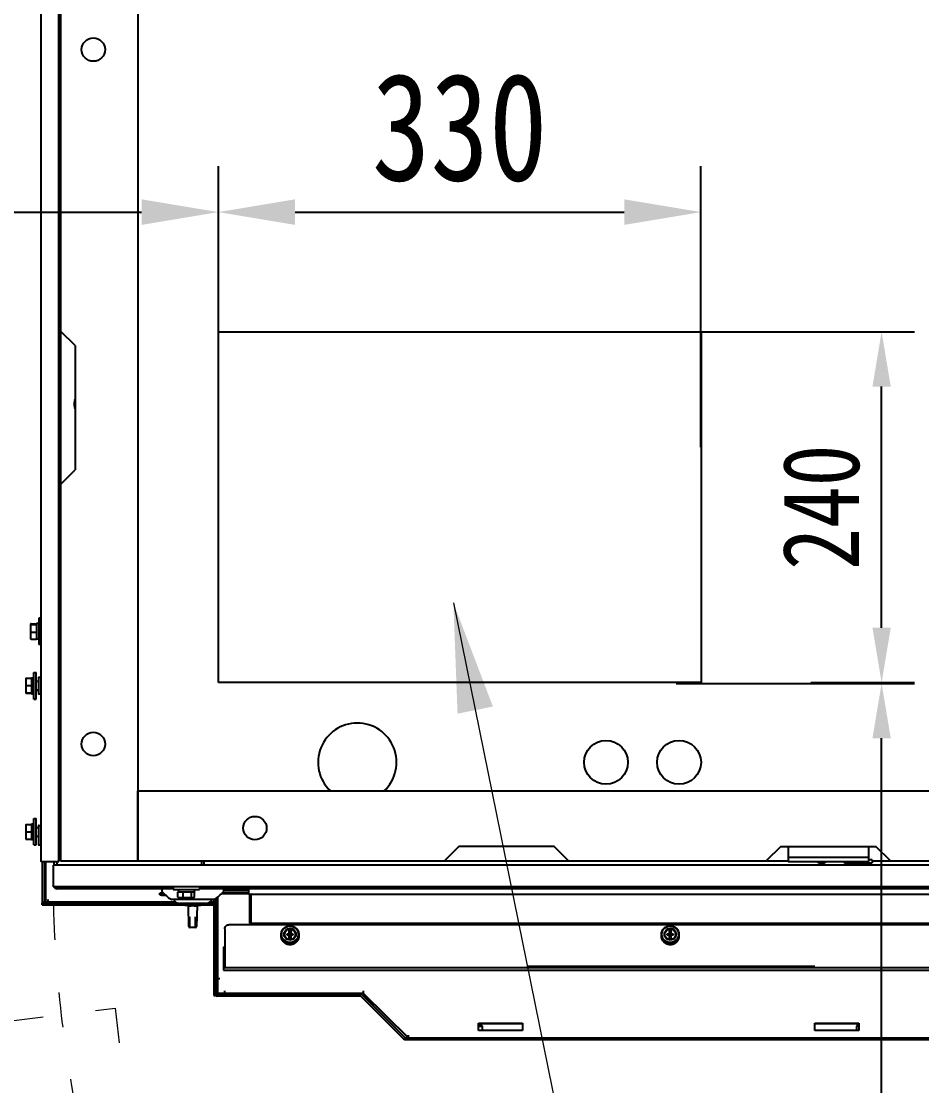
# Model space of a CAD drawing. Extents: x 61367 to 140945, y -1257 to 25588.
# Drawn here: x 73192 to 73808, y 8924 to 9652 of the extents above; entities that cross this region are included whole.
import ezdxf

# ---------------------------------------------------------------- set-up
doc = ezdxf.new("R2010")
doc.units = 0
doc.header["$MEASUREMENT"] = 0
doc.header["$PDMODE"] = 2
doc.header["$PDSIZE"] = 0.2
doc.linetypes.add('ACAD_ISO03W100', pattern=[30, 12, -18])
doc.layers.get('0').update_dxf_attribs({"linetype": 'CONTINUOUS'})
doc.layers.get('DEFPOINTS').update_dxf_attribs({"linetype": 'CONTINUOUS'})
for name, color, linetype in [('2401-00257-S-M8-20HWM_0', 7, 'CONTINUOUS'), ('2401-00307_MDC-M4_0', 7, 'CONTINUOUS'), ('2401-00454_0', 7, 'CONTINUOUS'), ('2401-01072-M5-12_0', 7, 'CONTINUOUS'), ('2401-01144-S-M6-16HWM_0', 7, 'CONTINUOUS'), ('4209-00197-50_0', 7, 'CONTINUOUS'), ('4212-61099_0', 7, 'CONTINUOUS'), ('4212-61102_0', 7, 'CONTINUOUS'), ('4212-61103_0', 7, 'CONTINUOUS'), ('4212-61105_0', 7, 'CONTINUOUS'), ('4212-73674_0', 7, 'CONTINUOUS'), ('4212-73803_1_1_0', 7, 'CONTINUOUS'), ('4212-73803_1_2_0', 7, 'CONTINUOUS'), ('4212-73803_2_1_0', 7, 'CONTINUOUS'), ('4212-88600-6_0', 7, 'CONTINUOUS'), ('4212-88600_1_0', 7, 'CONTINUOUS'), ('4212-88600_2_1_0', 7, 'CONTINUOUS'), ('4212-93991_0', 7, 'CONTINUOUS'), ('4212-KH011_041_0', 7, 'CONTINUOUS'), ('4212-L0877_1_0', 7, 'CONTINUOUS'), ('4215-12443_1_0', 7, 'CONTINUOUS'), ('4215-12443_2_0', 7, 'CONTINUOUS'), ('4215-12443_5_0', 7, 'CONTINUOUS'), ('4215-12443_6_0', 7, 'CONTINUOUS'), ('4215-12446_1_0', 7, 'CONTINUOUS'), ('4215-12469_3_0', 7, 'CONTINUOUS'), ('4215-18195_1_0', 7, 'CONTINUOUS'), ('4215-18287_1_0', 7, 'CONTINUOUS'), ('4215-18327_0', 7, 'CONTINUOUS'), ('4215-18347_1_0', 7, 'CONTINUOUS'), ('4215-JD01_0', 7, 'CONTINUOUS'), ('WATER-PROOF-OUTER-DOWN_0', 7, 'CONTINUOUS'), ('WATER-PROOF-OUTER-SIDE_0', 7, 'CONTINUOUS'), ('WSP-0814_1_0', 7, 'CONTINUOUS'), ('YT-50-01_AF0_3_0', 7, 'CONTINUOUS')]:
    doc.layers.add(name, color=color, linetype=linetype)
doc.layers.add('THICK', color=7, linetype='CONTINUOUS', lineweight=0)
doc.styles.get("Standard").update_dxf_attribs({"font": 'SimSun.ttf', "height": 60})
doc.styles.add('仿宋', font='SimSun.ttf', dxfattribs={"width": 0.8})
doc.styles.add('仿宋体', font='仿宋_GB2312.ttf', dxfattribs={"width": 0.8})
doc.dimstyles.new('12倍', dxfattribs={"dimscale": 21, "dimtxt": 3.5, "dimasz": 2.5, "dimexe": 1.5, "dimexo": 0, "dimgap": 1, "dimtad": 1, "dimtoh": 1, "dimdsep": 46, "dimtxsty": '仿宋', "dimcen": 2.5, "dimdle": 5, "dimclrd": 4, "dimclre": 4, "dimclrt": 3, "dimadec": 0, "dimazin": 0, "dimtfac": 1, "dimtmove": 0, "dimatfit": 3, "dimfxl": 1, "dimtolj": 1, "dimarcsym": 0})
doc.dimstyles.new('DJ', dxfattribs={"dimtxt": 75, "dimasz": 75, "dimexe": 20, "dimexo": 0, "dimgap": 20, "dimtad": 1, "dimdec": 1, "dimtxsty": 'Standard', "dimcen": 10, "dimclrd": 95, "dimclre": 95, "dimclrt": 95, "dimadec": 0, "dimazin": 0, "dimtfac": 1, "dimtdec": 1, "dimtmove": 1, "dimatfit": 3, "dimfxl": 1, "dimlwd": 13, "dimlwe": 15, "dimarcsym": 0})
doc.dimstyles.new('STANDARD$0', dxfattribs={"dimtxt": 50, "dimasz": 50, "dimexe": 30, "dimexo": 0, "dimgap": 16, "dimtad": 1, "dimdec": 3, "dimdsep": 46, "dimtxsty": '仿宋体', "dimcen": 0, "dimclrd": 6, "dimclre": 6, "dimclrt": 3, "dimazin": 2, "dimtfac": 0.428571, "dimtdec": 3, "dimtmove": 0, "dimatfit": 3, "dimldrblk": 'NONE', "dimfxl": 1, "dimtolj": 1, "dimlwd": 25, "dimlwe": 25, "dimarcsym": 0})

# ---------------------------------------------------------------- blocks, each defined once
blk = doc.blocks.new('*D688')
at = {"color": 4, "linetype": 'Continuous', "lineweight": -2, "transparency": 16777216}
for p, q in [((73628.07, 9439.58), (73803.16, 9439.58)), ((73780.66, 9237.08), (73780.66, 9402.08)), ((73732.26, 9199.58), (73803.16, 9199.58))]:
    blk.add_line(p, q, dxfattribs=at)
at = {"color": 4, "transparency": 16777216}
for points in [[(73774.41, 9402.08), (73786.91, 9402.08), (73780.66, 9439.58)], [(73774.41, 9237.08), (73786.91, 9237.08), (73780.66, 9199.58)]]:
    blk.add_solid(points, dxfattribs=at)
at = {"layer": 'DEFPOINTS', "color": 0, "transparency": 16777216}
for p in [(73628.07, 9439.58), (73780.66, 9439.58), (73732.26, 9199.58)]:
    blk.add_point(p, dxfattribs=at)
at = {"color": 3, "lineweight": -3, "transparency": 16777216, "insert": (73739.41, 9319.58), "char_height": 52.5, "attachment_point": 5, "rotation": 90, "style": '仿宋'}
blk.add_mtext('\\A1;240', dxfattribs=at)
blk = doc.blocks.new('ERYT5RY565454')
at = {"layer": 'THICK', "color": 4, "linetype": 'ACAD_ISO03W100', "ltscale": 2}
blk.add_lwpolyline([(17228.21, -34208.09), (17202.09, -34241.52), (17214.27, -34340.78), (17141.7, -34349.69), (17154.86, -34456.93), (17134.02, -34459.49), (17031.65, -33625.75), (17052.49, -33623.19), (17065.97, -33732.92), (17138.9, -33723.96), (17151.27, -33824.71), (17184.3, -33850.52), (17228.14, -34207.52, -0.107508), (17228.08, -34208.11)], format="xyb", dxfattribs=at)
blk.add_arc((17043.54, -33632.35), 832.07, 181.44619, 276.24253, dxfattribs=at)
blk = doc.blocks.new('eyyu6y65ty')
at = {"layer": '2401-00257-S-M8-20HWM_0', "color": 7, "linetype": 'Continuous'}
for centre, start, end in [((159863.81, 42866.75), 152.52986, 153.26321), ((159863.81, 42877.87), 206.73678, 207.47011)]:
    blk.add_arc(centre, 12.36, start, end, dxfattribs=at)
for points in [[(159853.45, 42875.41), (159853.06, 42874.48), (159852.85, 42873.46), (159852.83, 42872.45)], [(159852.83, 42872.17), (159852.85, 42871.16), (159853.06, 42870.14), (159853.45, 42869.21)]]:
    blk.add_open_spline(points, degree=3, dxfattribs=at)
for points, knots in [([(159853.47, 42873.59), (159853.41, 42873.5), (159853.2, 42873.12), (159852.99, 42872.74), (159852.84, 42872.45)], [0, 0, 0, 0, 0.259726, 1, 1, 1, 1]), ([(159852.84, 42872.17), (159852.89, 42872.08), (159853.09, 42871.7), (159853.3, 42871.32), (159853.47, 42871.03)], [0, 0, 0, 0, 0.235512, 1, 1, 1, 1])]:
    blk.add_open_spline(points, degree=3, knots=knots, dxfattribs=at)
at = {"layer": '2401-00307_MDC-M4_0', "color": 7, "linetype": 'Continuous'}
for p, q in [((160129.37, 42447.58), (160131.87, 42447.58)), ((160129.37, 42446.71), (160131.87, 42446.71)), ((160131.87, 42447.58), (160131.37, 42446.71)), ((160131.87, 42446.71), (160131.87, 42443.83)), ((160387.87, 42447.58), (160388.37, 42446.71)), ((160389.37, 42447.58), (160387.87, 42447.58)), ((160387.87, 42446.71), (160387.87, 42443.83)), ((160389.37, 42446.71), (160387.87, 42446.71))]:
    blk.add_line(p, q, dxfattribs=at)
for centre, start, end in [((160129.87, 42445.71), 43.01525, 100.55679), ((160389.87, 42445.71), 100.55679, 136.98475)]:
    blk.add_arc(centre, 2.74, start, end, dxfattribs=at)
at = {"layer": '2401-00454_0', "color": 7, "linetype": 'Continuous'}
blk.add_arc((160363.97, 42563.31), 5, 229.54853, 310.40343, dxfattribs=at)
at = {"layer": '2401-01072-M5-12_0', "color": 7, "linetype": 'Continuous'}
for p, q in [((160386.97, 42558.51), (160386.97, 42557.31)), ((160391.97, 42558.51), (160391.97, 42557.31)), ((160384.57, 42557.31), (160384.57, 42557.01)), ((160384.57, 42557.31), (160394.37, 42557.31)), ((160394.37, 42557.31), (160394.37, 42557.01))]:
    blk.add_line(p, q, dxfattribs=at)
at = {"layer": '2401-01144-S-M6-16HWM_0', "color": 7, "linetype": 'Continuous'}
for p, q in [((159828.67, 42725.81), (159828.67, 42707.81)), ((159830.27, 42725.81), (159828.67, 42725.81)), ((159823.07, 42721.99), (159823.07, 42711.63)), ((159823.37, 42722.05), (159826.77, 42722.05)), ((159823.37, 42721.53), (159826.77, 42721.53)), ((159827.07, 42722.16), (159827.07, 42711.46)), ((159828.67, 42722.16), (159827.07, 42722.16)), ((159842.87, 42719.81), (159842.27, 42719.81)), ((159843.07, 42719.61), (159842.87, 42719.81)), ((159842.87, 42713.81), (159842.87, 42719.81)), ((159843.07, 42714.01), (159843.07, 42719.61)), ((159823.37, 42716.29), (159826.77, 42716.29)), ((159823.37, 42711.57), (159826.77, 42711.57)), ((159828.67, 42711.46), (159827.07, 42711.46)), ((159842.87, 42713.81), (159842.27, 42713.81)), ((159843.07, 42714.01), (159842.87, 42713.81)), ((159830.27, 42707.81), (159828.67, 42707.81)), ((159825.37, 42670.81), (159825.37, 42688.81)), ((159825.37, 42688.81), (159826.97, 42688.81)), ((159826.97, 42670.81), (159826.97, 42688.81)), ((159819.77, 42684.81), (159819.77, 42674.81)), ((159819.77, 42684.81), (159823.77, 42684.81)), ((159823.77, 42685.16), (159823.77, 42674.46)), ((159823.77, 42685.16), (159825.37, 42685.16)), ((159826.97, 42682.81), (159828.47, 42682.81)), ((159819.77, 42674.81), (159819.77, 42674.56)), ((159819.77, 42674.81), (159823.77, 42674.81)), ((159819.77, 42674.56), (159823.77, 42674.56)), ((159820.07, 42679.81), (159823.47, 42679.81)), ((159823.77, 42674.46), (159823.77, 42674.21)), ((159823.77, 42674.46), (159825.37, 42674.46)), ((159823.77, 42674.21), (159825.37, 42674.21)), ((159826.97, 42676.81), (159828.47, 42676.81)), ((159826.97, 42676.56), (159828.47, 42676.56)), ((159825.37, 42670.56), (159825.37, 42670.81)), ((159825.37, 42670.81), (159826.97, 42670.81)), ((159825.37, 42670.56), (159826.97, 42670.56)), ((159826.97, 42670.56), (159826.97, 42670.81)), ((159825.37, 42570.81), (159825.37, 42588.81)), ((159825.37, 42588.81), (159826.97, 42588.81)), ((159826.97, 42570.81), (159826.97, 42588.81)), ((159819.77, 42584.81), (159819.77, 42574.81)), ((159819.77, 42584.81), (159823.77, 42584.81)), ((159820.07, 42579.81), (159823.47, 42579.81)), ((159823.77, 42585.16), (159823.77, 42574.46)), ((159823.77, 42585.16), (159825.37, 42585.16)), ((159826.97, 42582.81), (159828.47, 42582.81)), ((159819.77, 42574.81), (159823.77, 42574.81)), ((159823.77, 42574.46), (159825.37, 42574.46)), ((159826.97, 42576.81), (159828.47, 42576.81)), ((159825.37, 42570.81), (159826.97, 42570.81)), ((159920.47, 42542.01), (159920.47, 42540.41)), ((159920.47, 42540.41), (159938.47, 42540.41)), ((159923.75, 42535.11), (159923.75, 42538.51)), ((159924, 42538.81), (159934.94, 42538.81)), ((159924.12, 42540.41), (159924.12, 42538.81)), ((159927.31, 42535.11), (159927.31, 42538.51)), ((159933.03, 42535.11), (159933.03, 42538.51)), ((159934.82, 42540.41), (159934.82, 42538.81)), ((159935.18, 42535.11), (159935.18, 42538.51)), ((159938.47, 42542.01), (159938.47, 42540.41)), ((159921.97, 42530.51), (159921.97, 42531.94)), ((159921.97, 42530.51), (159925.23, 42530.51)), ((159924, 42534.81), (159934.94, 42534.81))]:
    blk.add_line(p, q, dxfattribs=at)
for centre, start, end in [((159827.27, 42678.73), 208.05482, 210.02121), ((159816.26, 42678.73), 329.97879, 331.94518)]:
    blk.add_arc(centre, 8.32, start, end, dxfattribs=at)
for points in [[(159823.37, 42722.05), (159823.27, 42722.03), (159823.17, 42722.01), (159823.07, 42721.99)], [(159823.07, 42721.59), (159823.17, 42721.57), (159823.27, 42721.55), (159823.37, 42721.53)], [(159823.37, 42721.53), (159823.26, 42721.33), (159823.16, 42721.13), (159823.07, 42720.93)], [(159826.77, 42722.05), (159826.87, 42722.03), (159826.97, 42722.01), (159827.07, 42721.99)], [(159827.07, 42721.59), (159826.97, 42721.57), (159826.87, 42721.55), (159826.77, 42721.53)], [(159826.77, 42721.53), (159826.87, 42721.33), (159826.97, 42721.13), (159827.07, 42720.93)], [(159823.07, 42716.89), (159823.16, 42716.68), (159823.26, 42716.48), (159823.37, 42716.29)], [(159823.37, 42716.29), (159823.26, 42716.11), (159823.16, 42715.93), (159823.07, 42715.75)], [(159823.07, 42712.11), (159823.16, 42711.92), (159823.26, 42711.75), (159823.37, 42711.57)], [(159823.37, 42711.57), (159823.27, 42711.59), (159823.17, 42711.61), (159823.07, 42711.63)], [(159827.07, 42716.89), (159826.97, 42716.68), (159826.87, 42716.48), (159826.77, 42716.29)], [(159826.77, 42716.29), (159826.87, 42716.11), (159826.97, 42715.93), (159827.07, 42715.75)], [(159827.07, 42712.11), (159826.97, 42711.92), (159826.87, 42711.75), (159826.77, 42711.57)], [(159826.77, 42711.57), (159826.87, 42711.59), (159826.97, 42711.61), (159827.07, 42711.63)], [(159820.07, 42684.81), (159819.96, 42684.62), (159819.86, 42684.43), (159819.77, 42684.24)], [(159823.47, 42684.81), (159823.57, 42684.62), (159823.67, 42684.43), (159823.77, 42684.24)], [(159819.77, 42680.38), (159819.86, 42680.19), (159819.96, 42680), (159820.07, 42679.81)], [(159820.07, 42679.81), (159819.96, 42679.62), (159819.86, 42679.43), (159819.77, 42679.24)], [(159819.77, 42675.38), (159819.86, 42675.19), (159819.96, 42675), (159820.07, 42674.81)], [(159823.77, 42680.38), (159823.67, 42680.19), (159823.57, 42680), (159823.47, 42679.81)], [(159823.47, 42679.81), (159823.57, 42679.62), (159823.67, 42679.43), (159823.77, 42679.24)], [(159823.77, 42675.38), (159823.67, 42675.19), (159823.57, 42675), (159823.47, 42674.81)], [(159820.07, 42584.81), (159819.96, 42584.62), (159819.86, 42584.43), (159819.77, 42584.24)], [(159819.77, 42580.38), (159819.86, 42580.19), (159819.96, 42580), (159820.07, 42579.81)], [(159820.07, 42579.81), (159819.96, 42579.62), (159819.86, 42579.43), (159819.77, 42579.24)], [(159823.47, 42584.81), (159823.57, 42584.62), (159823.67, 42584.43), (159823.77, 42584.24)], [(159823.77, 42580.38), (159823.67, 42580.19), (159823.57, 42580), (159823.47, 42579.81)], [(159823.47, 42579.81), (159823.57, 42579.62), (159823.67, 42579.43), (159823.77, 42579.24)], [(159819.77, 42575.38), (159819.86, 42575.19), (159819.96, 42575), (159820.07, 42574.81)], [(159823.77, 42575.38), (159823.67, 42575.19), (159823.57, 42575), (159823.47, 42574.81)], [(159924, 42538.81), (159923.91, 42538.72), (159923.83, 42538.61), (159923.75, 42538.51)], [(159923.75, 42538.51), (159923.88, 42538.62), (159924.02, 42538.72), (159924.16, 42538.81)], [(159926.9, 42538.81), (159927.04, 42538.72), (159927.18, 42538.62), (159927.31, 42538.51)], [(159927.31, 42538.51), (159927.52, 42538.62), (159927.74, 42538.72), (159927.96, 42538.81)], [(159932.37, 42538.81), (159932.59, 42538.72), (159932.81, 42538.62), (159933.03, 42538.51)], [(159933.03, 42538.51), (159933.1, 42538.61), (159933.19, 42538.72), (159933.27, 42538.81)], [(159934.94, 42538.81), (159935.02, 42538.72), (159935.11, 42538.61), (159935.18, 42538.51)], [(159921.97, 42530.81), (159922.15, 42530.7), (159922.34, 42530.6), (159922.54, 42530.51)], [(159924, 42534.81), (159923.91, 42534.91), (159923.83, 42535.01), (159923.75, 42535.11)], [(159923.75, 42535.11), (159923.88, 42535), (159924.02, 42534.9), (159924.16, 42534.81)], [(159926.9, 42534.81), (159927.04, 42534.9), (159927.18, 42535), (159927.31, 42535.11)], [(159927.31, 42535.11), (159927.52, 42535), (159927.74, 42534.9), (159927.96, 42534.81)], [(159932.37, 42534.81), (159932.59, 42534.9), (159932.81, 42535), (159933.03, 42535.11)], [(159933.03, 42535.11), (159933.1, 42535.01), (159933.19, 42534.91), (159933.27, 42534.81)], [(159934.94, 42534.81), (159935.02, 42534.91), (159935.11, 42535.01), (159935.18, 42535.11)]]:
    blk.add_open_spline(points, degree=3, dxfattribs=at)
at = {"layer": '4209-00197-50_0', "color": 7, "linetype": 'Continuous'}
blk.add_arc((160046.47, 42627.31), 26.85, 313.28502, 226.71498, dxfattribs=at)
at = {"layer": '4212-61099_0', "color": 7, "linetype": 'Continuous'}
for p, q in [((159830.27, 42559.31), (159830.27, 44225.31)), ((159842.27, 42559.31), (159842.27, 44225.31)), ((159842.27, 42559.31), (159830.27, 42559.31))]:
    blk.add_line(p, q, dxfattribs=at)
at = {"layer": '4212-61102_0', "color": 7, "linetype": 'Continuous'}
for p, q in [((159843.47, 42706.31), (159842.27, 42706.31)), ((159843.47, 42704.81), (159842.27, 42704.81))]:
    blk.add_line(p, q, dxfattribs=at)
at = {"layer": '4212-61103_0', "color": 7, "linetype": 'Continuous'}
for p, q in [((159939.97, 42559.81), (159939.97, 42557.01)), ((159941.47, 42559.81), (159941.47, 42557.01))]:
    blk.add_line(p, q, dxfattribs=at)
at = {"layer": '4212-61105_0', "color": 7, "linetype": 'Continuous'}
for p, q in [((160380.67, 42558.51), (160398.47, 42558.51)), ((160398.47, 42560.51), (160395.97, 42560.51)), ((160398.47, 42560.51), (160398.47, 42558.51))]:
    blk.add_line(p, q, dxfattribs=at)
blk.add_arc((160380.67, 42560.71), 2.2, 213.29334, 270, dxfattribs=at)
at = {"layer": '4212-73674_0', "color": 7, "linetype": 'Continuous'}
for p, q in [((159828.47, 42685.21), (159828.47, 42674.41)), ((159828.77, 42685.51), (159830.27, 42685.51)), ((159842.27, 42685.51), (159843.47, 42685.51)), ((159828.77, 42674.11), (159830.27, 42674.11)), ((159842.27, 42674.11), (159843.47, 42674.11)), ((159828.47, 42583.8), (159828.47, 42571.11)), ((159828.77, 42584.1), (159830.27, 42584.1)), ((159843.47, 42585.51), (159842.27, 42585.51)), ((159828.77, 42570.81), (159830.27, 42570.81)), ((159842.27, 42570.81), (159843.47, 42570.81))]:
    blk.add_line(p, q, dxfattribs=at)
for centre, start, end in [((159828.77, 42685.21), 90, 180), ((159828.77, 42674.41), 180, 270), ((159828.77, 42583.8), 90, 180), ((159828.77, 42571.11), 180, 270)]:
    blk.add_arc(centre, 0.3, start, end, dxfattribs=at)
at = {"layer": '4212-73803_1_1_0', "color": 7, "linetype": 'Continuous'}
for p, q in [((159830.97, 42531.3), (159830.97, 42531.2)), ((159830.97, 42531.01), (159830.97, 42531.2)), ((159830.97, 42529.81), (159830.97, 42531.01)), ((159830.97, 42531.01), (159921.97, 42531.01)), ((159830.97, 42529.81), (159927.76, 42529.81)), ((159940.17, 42529.81), (159948.42, 42529.81)), ((159944.1, 42531.01), (159948.42, 42531.01))]:
    blk.add_line(p, q, dxfattribs=at)
at = {"layer": '4212-73803_1_2_0', "color": 7, "linetype": 'Continuous'}
for p, q in [((159830.97, 42559.31), (159830.97, 42531.3)), ((159832.47, 42559.31), (159832.47, 42531.3)), ((159832.47, 42531.3), (159830.97, 42531.3))]:
    blk.add_line(p, q, dxfattribs=at)
at = {"layer": '4212-73803_2_1_0', "color": 7, "linetype": 'Continuous'}
for p, q in [((159833.22, 42559.31), (159833.22, 42531.8)), ((159833.22, 42531.8), (159921.97, 42531.8)), ((159834.92, 42533.23), (159834.92, 42533.5)), ((159834.92, 42533.5), (159834.92, 42531.8)), ((159945.75, 42531.8), (159948.42, 42531.8))]:
    blk.add_line(p, q, dxfattribs=at)
at = {"layer": '4212-88600-6_0', "color": 7, "linetype": 'Continuous'}
for p, q in [((159842.27, 42669.81), (159843.47, 42669.81)), ((159842.27, 42659.81), (159843.47, 42659.81))]:
    blk.add_line(p, q, dxfattribs=at)
at = {"layer": '4212-88600_1_0', "color": 7, "linetype": 'Continuous'}
for p, q in [((159843.47, 44224.81), (159843.47, 42559.81)), ((159896.47, 44224.81), (159896.47, 42559.81)), ((159853.47, 42912.31), (159843.47, 42922.31)), ((159853.47, 42912.31), (159853.47, 42827.31)), ((159843.47, 42817.31), (159853.47, 42827.31)), ((159843.47, 42559.81), (159896.47, 42559.81))]:
    blk.add_line(p, q, dxfattribs=at)
for centre in [(159865.97, 43114.81), (159865.97, 42639.81)]:
    blk.add_circle(centre, 8, dxfattribs=at)
at = {"layer": '4212-88600_2_1_0', "color": 7, "linetype": 'Continuous'}
for p, q in [((159896.47, 42559.81), (159896.47, 42607.81)), ((159896.47, 42607.81), (160620.47, 42607.81)), ((160115.97, 42569.81), (160105.97, 42559.81)), ((160180.97, 42569.81), (160115.97, 42569.81)), ((160190.97, 42559.81), (160180.97, 42569.81)), ((160335.97, 42569.81), (160325.97, 42559.81)), ((160335.97, 42569.81), (160400.97, 42569.81)), ((160410.97, 42559.81), (160400.97, 42569.81)), ((159896.47, 42559.81), (160340.97, 42559.81)), ((160398.47, 42559.81), (160620.47, 42559.81))]:
    blk.add_line(p, q, dxfattribs=at)
blk.add_circle((159976.47, 42582.31), 8, dxfattribs=at)
at = {"layer": '4212-93991_0', "color": 7, "linetype": 'Continuous'}
for p, q in [((159838.47, 42557.01), (159838.47, 42542.01)), ((160678.47, 42557.01), (159838.47, 42557.01)), ((160678.47, 42542.01), (159838.47, 42542.01))]:
    blk.add_line(p, q, dxfattribs=at)
at = {"layer": '4212-KH011_041_0', "color": 7, "linetype": 'Continuous'}
blk.add_line((159843.47, 42588.31), (159842.27, 42588.31), dxfattribs=at)
at = {"layer": '4212-L0877_1_0', "color": 7, "linetype": 'Continuous'}
blk.add_line((159842.27, 42589.81), (159843.47, 42589.81), dxfattribs=at)
at = {"layer": '4215-12443_1_0', "color": 7, "linetype": 'Continuous'}
for p, q in [((159911.48, 42536.55), (159911.48, 42537.75)), ((159913.99, 42537.75), (159911.48, 42537.75)), ((159911.48, 42536.55), (159915.22, 42536.55)), ((159912.52, 42536.51), (159912.52, 42536.55)), ((159912.52, 42536.51), (159915.27, 42536.51)), ((159948.42, 42533.51), (159948.42, 42467.71)), ((159949.28, 42533.91), (159949.28, 42468.75)), ((159950.48, 42534.74), (159950.48, 42468.75)), ((159948.42, 42467.71), (159949.75, 42467.71)), ((160048.7, 42468.55), (159950.68, 42468.55)), ((160048.7, 42467.35), (159950.68, 42467.35)), ((160048.84, 42467.3), (160078.01, 42438.12)), ((160049.69, 42468.14), (160078.86, 42438.97)), ((160078.01, 42438.12), (160078.42, 42437.71)), ((160078.42, 42437.71), (160078.42, 42437.84)), ((160079, 42438.91), (160439.84, 42438.91)), ((160079, 42437.71), (160439.84, 42437.71))]:
    blk.add_line(p, q, dxfattribs=at)
for centre, radius, start, end in [((159950.68, 42468.75), 1.4, 180, 270), ((159950.68, 42468.75), 0.2, 180, 270), ((160048.7, 42467.15), 1.4, 45, 90), ((160048.7, 42467.15), 0.2, 45, 90), ((160079, 42439.11), 1.4, 225, 270), ((160079, 42439.11), 0.2, 225, 270)]:
    blk.add_arc(centre, radius, start, end, dxfattribs=at)
at = {"layer": '4215-12443_2_0', "color": 7, "linetype": 'Continuous'}
for p, q in [((159971.97, 42537.39), (159953.59, 42537.39)), ((159950.97, 42535.09), (159950.97, 42469.44)), ((159954.87, 42500.95), (159954.87, 42485.2)), ((159955.87, 42500.95), (159954.87, 42500.95)), ((159955.87, 42500.74), (159954.87, 42500.74)), ((159954.87, 42485.2), (160563.87, 42485.2)), ((159952.37, 42479.29), (159950.97, 42479.29)), ((159955.97, 42469.44), (159955.97, 42471.08)), ((160050.47, 42471.08), (160050.47, 42469.44)), ((159950.97, 42469.44), (159950.97, 42469.23)), ((159950.97, 42469.44), (160050.47, 42469.44)), ((159950.97, 42469.23), (159955.97, 42469.23)), ((159955.97, 42469.44), (159955.97, 42469.23)), ((160050.47, 42469.44), (160081.47, 42438.91)), ((160050.47, 42469.44), (160050.47, 42469.23)), ((160050.47, 42469.23), (160081.25, 42438.91)), ((160129.37, 42443.83), (160129.37, 42448.76)), ((160129.37, 42448.76), (160159.37, 42448.76)), ((160129.37, 42448.55), (160159.37, 42448.55)), ((160159.37, 42448.76), (160159.37, 42443.83)), ((160359.37, 42443.83), (160359.37, 42448.76)), ((160359.37, 42448.76), (160389.37, 42448.76)), ((160359.37, 42448.55), (160389.37, 42448.55)), ((160389.37, 42448.76), (160389.37, 42443.83)), ((160159.37, 42443.83), (160129.37, 42443.83)), ((160389.37, 42443.83), (160359.37, 42443.83)), ((160081.47, 42438.91), (160081.47, 42440.55))]:
    blk.add_line(p, q, dxfattribs=at)
for centre, radius, start, end in [((159952.36, 42471.56), 7.72, 91.43881, 91.97588), ((159952.37, 42471.28), 8, 89.99884, 91.43611)]:
    blk.add_arc(centre, radius, start, end, dxfattribs=at)
at = {"layer": '4215-12443_5_0', "color": 7, "linetype": 'Continuous'}
for p, q in [((159950.47, 42508.75), (159950.97, 42508.75)), ((159950.47, 42499.95), (159950.97, 42499.95)), ((159954.87, 42498.75), (159955.87, 42498.75))]:
    blk.add_line(p, q, dxfattribs=at)
blk.add_arc((159951.67, 42499.95), 1.2, 182.24223, 233.96429, dxfattribs=at)
at = {"layer": '4215-12443_6_0', "color": 7, "linetype": 'Continuous'}
for p, q in [((159950.97, 42482.55), (159950.47, 42482.55)), ((159950.47, 42473.75), (159950.97, 42473.75))]:
    blk.add_line(p, q, dxfattribs=at)
blk.add_arc((159951.67, 42482.55), 1.2, 126.03571, 177.75777, dxfattribs=at)
at = {"layer": '4215-12446_1_0', "color": 7, "linetype": 'Continuous'}
for p, q in [((159958.87, 42516.3), (159978.47, 42516.3)), ((159955.87, 42513.34), (159955.87, 42486.75)), ((160563.37, 42486.75), (159955.87, 42486.75)), ((160162.29, 42487.75), (160359.29, 42487.75))]:
    blk.add_line(p, q, dxfattribs=at)
blk.add_open_spline([(159955.87, 42513.34), (159955.87, 42514.1), (159956.52, 42515.68), (159958.11, 42516.3), (159958.87, 42516.3)], degree=3, knots=[0, 0, 0, 0, 0.497294, 1, 1, 1, 1], dxfattribs=at)
at = {"layer": '4215-12469_3_0', "color": 7, "linetype": 'Continuous'}
for p, q in [((159994.42, 42508.43), (159994.42, 42509.59)), ((159998.42, 42510.08), (160000.42, 42509.38)), ((159998.42, 42509.1), (159998.42, 42510.08)), ((159998.42, 42510.08), (159999.92, 42510.08)), ((159998.42, 42509.1), (160000.42, 42509.38)), ((159999.92, 42509.1), (159998.42, 42509.1)), ((159999.92, 42513.04), (160000.42, 42509.38)), ((159999.92, 42510.08), (159999.92, 42513.04)), ((159999.92, 42513.04), (160000.92, 42513.04)), ((159999.92, 42510.08), (160000.42, 42509.38)), ((159999.92, 42506.14), (160000.42, 42509.38)), ((159999.92, 42509.1), (160000.42, 42509.38)), ((159999.92, 42506.14), (159999.92, 42509.1)), ((160000.92, 42513.04), (160000.42, 42509.38)), ((160000.92, 42510.08), (160000.42, 42509.38)), ((160002.42, 42510.08), (160000.42, 42509.38)), ((160000.92, 42509.1), (160000.42, 42509.38)), ((160000.92, 42506.14), (160000.42, 42509.38)), ((160002.42, 42509.1), (160000.42, 42509.38)), ((160000.92, 42513.04), (160000.92, 42510.08)), ((160000.92, 42510.08), (160002.42, 42510.08)), ((160000.92, 42509.1), (160000.92, 42506.14)), ((160002.42, 42509.1), (160000.92, 42509.1)), ((160002.42, 42510.08), (160002.42, 42509.1)), ((160006.42, 42508.43), (160006.42, 42509.59)), ((160254.42, 42508.43), (160254.42, 42509.59)), ((160258.42, 42510.08), (160260.42, 42509.38)), ((160258.42, 42509.1), (160258.42, 42510.08)), ((160258.42, 42510.08), (160259.92, 42510.08)), ((160258.42, 42509.1), (160260.42, 42509.38)), ((160259.92, 42509.1), (160258.42, 42509.1)), ((160259.92, 42513.04), (160260.42, 42509.38)), ((160259.92, 42510.08), (160259.92, 42513.04)), ((160259.92, 42513.04), (160260.92, 42513.04)), ((160259.92, 42510.08), (160260.42, 42509.38)), ((160259.92, 42506.14), (160260.42, 42509.38)), ((160259.92, 42509.1), (160260.42, 42509.38)), ((160259.92, 42506.14), (160259.92, 42509.1)), ((160260.92, 42513.04), (160260.42, 42509.38)), ((160260.92, 42510.08), (160260.42, 42509.38)), ((160262.42, 42510.08), (160260.42, 42509.38)), ((160260.92, 42509.1), (160260.42, 42509.38)), ((160260.92, 42506.14), (160260.42, 42509.38)), ((160262.42, 42509.1), (160260.42, 42509.38)), ((160260.92, 42513.04), (160260.92, 42510.08)), ((160260.92, 42510.08), (160262.42, 42510.08)), ((160260.92, 42509.1), (160260.92, 42506.14)), ((160262.42, 42509.1), (160260.92, 42509.1)), ((160262.42, 42510.08), (160262.42, 42509.1)), ((160266.42, 42508.43), (160266.42, 42509.59)), ((160000.92, 42506.14), (159999.92, 42506.14)), ((160260.92, 42506.14), (160259.92, 42506.14))]:
    blk.add_line(p, q, dxfattribs=at)
for points, knots in [([(159994.42, 42509.59), (159994.42, 42510.36), (159994.73, 42511.92), (159996.07, 42513.88), (159998.07, 42515.19), (160000.42, 42515.65), (160002.77, 42515.19), (160004.76, 42513.88), (160006.1, 42511.92), (160006.42, 42510.36), (160006.42, 42509.59)], [0, 0, 0, 0, 0.124115, 0.24875, 0.374117, 0.5, 0.625883, 0.75125, 0.875885, 1, 1, 1, 1]), ([(159994.72, 42509.64), (159994.72, 42510.37), (159995.02, 42511.85), (159996.29, 42513.72), (159998.18, 42514.97), (160000.42, 42515.4), (160002.65, 42514.97), (160004.55, 42513.72), (160005.82, 42511.85), (160006.12, 42510.37), (160006.12, 42509.64)], [0, 0, 0, 0, 0.124114, 0.24875, 0.374117, 0.5, 0.625883, 0.75125, 0.875886, 1, 1, 1, 1]), ([(160254.42, 42509.59), (160254.42, 42510.36), (160254.73, 42511.92), (160256.07, 42513.88), (160258.07, 42515.19), (160260.42, 42515.65), (160262.77, 42515.19), (160264.76, 42513.88), (160266.1, 42511.92), (160266.42, 42510.36), (160266.42, 42509.59)], [0, 0, 0, 0, 0.124115, 0.24875, 0.374117, 0.5, 0.625883, 0.75125, 0.875885, 1, 1, 1, 1]), ([(160254.72, 42509.64), (160254.72, 42510.37), (160255.02, 42511.85), (160256.29, 42513.72), (160258.18, 42514.97), (160260.42, 42515.4), (160262.65, 42514.97), (160264.55, 42513.72), (160265.82, 42511.85), (160266.12, 42510.37), (160266.12, 42509.64)], [0, 0, 0, 0, 0.124114, 0.24875, 0.374117, 0.5, 0.625883, 0.75125, 0.875886, 1, 1, 1, 1]), ([(160006.42, 42509.59), (160006.42, 42508.82), (160006.1, 42507.26), (160004.76, 42505.3), (160002.77, 42503.99), (160000.42, 42503.53), (159998.07, 42503.99), (159996.07, 42505.3), (159994.73, 42507.26), (159994.42, 42508.82), (159994.42, 42509.59)], [0, 0, 0, 0, 0.124115, 0.24875, 0.374117, 0.5, 0.625883, 0.75125, 0.875885, 1, 1, 1, 1]), ([(160006.42, 42508.43), (160006.42, 42507.66), (160006.1, 42506.1), (160004.76, 42504.14), (160002.77, 42502.82), (160000.42, 42502.36), (159998.07, 42502.82), (159996.07, 42504.14), (159994.73, 42506.1), (159994.42, 42507.66), (159994.42, 42508.43)], [0, 0, 0, 0, 0.124115, 0.24875, 0.374117, 0.5, 0.625883, 0.75125, 0.875885, 1, 1, 1, 1]), ([(160006.12, 42509.64), (160006.12, 42508.91), (160005.82, 42507.43), (160004.55, 42505.57), (160002.65, 42504.32), (160000.42, 42503.88), (159998.18, 42504.32), (159996.29, 42505.57), (159995.02, 42507.43), (159994.72, 42508.91), (159994.72, 42509.64)], [0, 0, 0, 0, 0.124114, 0.24875, 0.374117, 0.5, 0.625883, 0.75125, 0.875886, 1, 1, 1, 1]), ([(159996.42, 42509.64), (159996.42, 42510.16), (159996.63, 42511.19), (159997.52, 42512.5), (159998.85, 42513.38), (159999.9, 42513.58), (160000.42, 42513.58)], [0, 0, 0, 0, 0.24823, 0.4975, 0.748236, 1, 1, 1, 1]), ([(159996.42, 42509.64), (159996.43, 42510.15), (159996.66, 42511.17), (159997.55, 42512.45), (159998.87, 42513.3), (159999.9, 42513.49), (160000.42, 42513.49)], [0, 0, 0, 0, 0.248232, 0.497523, 0.74826, 1, 1, 1, 1]), ([(160000.42, 42505.7), (159999.9, 42505.7), (159998.85, 42505.91), (159997.52, 42506.78), (159996.63, 42508.09), (159996.42, 42509.13), (159996.42, 42509.64)], [0, 0, 0, 0, 0.251764, 0.5025, 0.75177, 1, 1, 1, 1]), ([(160000.42, 42505.98), (159999.94, 42505.98), (159998.98, 42506.17), (159997.76, 42506.97), (159996.94, 42508.17), (159996.65, 42509.59), (159996.94, 42511.01), (159997.76, 42512.21), (159998.98, 42513.01), (159999.94, 42513.2), (160000.42, 42513.2)], [0, 0, 0, 0, 0.125882, 0.25125, 0.375885, 0.5, 0.624115, 0.74875, 0.874118, 1, 1, 1, 1]), ([(160000.42, 42513.58), (160000.94, 42513.58), (160001.99, 42513.38), (160003.31, 42512.5), (160004.21, 42511.19), (160004.42, 42510.16), (160004.42, 42509.64)], [0, 0, 0, 0, 0.251764, 0.5025, 0.75177, 1, 1, 1, 1]), ([(160004.42, 42509.64), (160004.4, 42510.15), (160004.18, 42511.17), (160003.28, 42512.45), (160001.96, 42513.3), (160000.93, 42513.49), (160000.42, 42513.49)], [0, 0, 0, 0, 0.248232, 0.497523, 0.74826, 1, 1, 1, 1]), ([(160000.42, 42513.2), (160000.89, 42513.2), (160001.85, 42513.01), (160003.07, 42512.21), (160003.89, 42511.01), (160004.18, 42509.59), (160003.89, 42508.17), (160003.07, 42506.97), (160001.85, 42506.17), (160000.89, 42505.98), (160000.42, 42505.98)], [0, 0, 0, 0, 0.125882, 0.25125, 0.375885, 0.5, 0.624115, 0.74875, 0.874118, 1, 1, 1, 1]), ([(160004.42, 42509.64), (160004.42, 42509.13), (160004.21, 42508.09), (160003.31, 42506.78), (160001.99, 42505.91), (160000.94, 42505.7), (160000.42, 42505.7)], [0, 0, 0, 0, 0.24823, 0.4975, 0.748236, 1, 1, 1, 1]), ([(160266.42, 42509.59), (160266.42, 42508.82), (160266.1, 42507.26), (160264.76, 42505.3), (160262.77, 42503.99), (160260.42, 42503.53), (160258.07, 42503.99), (160256.07, 42505.3), (160254.73, 42507.26), (160254.42, 42508.82), (160254.42, 42509.59)], [0, 0, 0, 0, 0.124115, 0.24875, 0.374117, 0.5, 0.625883, 0.75125, 0.875885, 1, 1, 1, 1]), ([(160266.42, 42508.43), (160266.42, 42507.66), (160266.1, 42506.1), (160264.76, 42504.14), (160262.77, 42502.82), (160260.42, 42502.36), (160258.07, 42502.82), (160256.07, 42504.14), (160254.73, 42506.1), (160254.42, 42507.66), (160254.42, 42508.43)], [0, 0, 0, 0, 0.124115, 0.24875, 0.374117, 0.5, 0.625883, 0.75125, 0.875885, 1, 1, 1, 1]), ([(160266.12, 42509.64), (160266.12, 42508.91), (160265.82, 42507.43), (160264.55, 42505.57), (160262.65, 42504.32), (160260.42, 42503.88), (160258.18, 42504.32), (160256.29, 42505.57), (160255.02, 42507.43), (160254.72, 42508.91), (160254.72, 42509.64)], [0, 0, 0, 0, 0.124114, 0.24875, 0.374117, 0.5, 0.625883, 0.75125, 0.875886, 1, 1, 1, 1]), ([(160256.42, 42509.64), (160256.42, 42510.16), (160256.63, 42511.19), (160257.52, 42512.5), (160258.85, 42513.38), (160259.9, 42513.58), (160260.42, 42513.58)], [0, 0, 0, 0, 0.24823, 0.4975, 0.748236, 1, 1, 1, 1]), ([(160256.42, 42509.64), (160256.43, 42510.15), (160256.66, 42511.17), (160257.55, 42512.45), (160258.87, 42513.3), (160259.9, 42513.49), (160260.42, 42513.49)], [0, 0, 0, 0, 0.248232, 0.497523, 0.74826, 1, 1, 1, 1]), ([(160260.42, 42505.7), (160259.9, 42505.7), (160258.85, 42505.91), (160257.52, 42506.78), (160256.63, 42508.09), (160256.42, 42509.13), (160256.42, 42509.64)], [0, 0, 0, 0, 0.251764, 0.5025, 0.75177, 1, 1, 1, 1]), ([(160260.42, 42505.98), (160259.94, 42505.98), (160258.98, 42506.17), (160257.76, 42506.97), (160256.94, 42508.17), (160256.65, 42509.59), (160256.94, 42511.01), (160257.76, 42512.21), (160258.98, 42513.01), (160259.94, 42513.2), (160260.42, 42513.2)], [0, 0, 0, 0, 0.125882, 0.25125, 0.375885, 0.5, 0.624115, 0.74875, 0.874118, 1, 1, 1, 1]), ([(160260.42, 42513.58), (160260.94, 42513.58), (160261.99, 42513.38), (160263.31, 42512.5), (160264.21, 42511.19), (160264.42, 42510.16), (160264.42, 42509.64)], [0, 0, 0, 0, 0.251764, 0.5025, 0.75177, 1, 1, 1, 1]), ([(160264.42, 42509.64), (160264.4, 42510.15), (160264.18, 42511.17), (160263.28, 42512.45), (160261.96, 42513.3), (160260.93, 42513.49), (160260.42, 42513.49)], [0, 0, 0, 0, 0.248232, 0.497523, 0.74826, 1, 1, 1, 1]), ([(160260.42, 42513.2), (160260.89, 42513.2), (160261.85, 42513.01), (160263.07, 42512.21), (160263.89, 42511.01), (160264.18, 42509.59), (160263.89, 42508.17), (160263.07, 42506.97), (160261.85, 42506.17), (160260.89, 42505.98), (160260.42, 42505.98)], [0, 0, 0, 0, 0.125882, 0.25125, 0.375885, 0.5, 0.624115, 0.74875, 0.874118, 1, 1, 1, 1]), ([(160264.42, 42509.64), (160264.42, 42509.13), (160264.21, 42508.09), (160263.31, 42506.78), (160261.99, 42505.91), (160260.94, 42505.7), (160260.42, 42505.7)], [0, 0, 0, 0, 0.24823, 0.4975, 0.748236, 1, 1, 1, 1])]:
    blk.add_open_spline(points, degree=3, knots=knots, dxfattribs=at)
for points in [[(160001.44, 42502.6), (160000.77, 42502.45), (160000.06, 42502.45), (159999.39, 42502.6)], [(160261.44, 42502.6), (160260.77, 42502.45), (160260.06, 42502.45), (160259.39, 42502.6)]]:
    blk.add_open_spline(points, degree=3, dxfattribs=at)
at = {"layer": '4215-18195_1_0', "color": 7, "linetype": 'Continuous'}
for p, q in [((159838.97, 42559.31), (159838.97, 42557.01)), ((159840.97, 42559.31), (159840.97, 42557.01)), ((159841.17, 42557.01), (159841.17, 42559.31)), ((159842.27, 42561.81), (159843.47, 42561.81)), ((159841.17, 42542.01), (159841.17, 42540.81)), ((159920.47, 42540.81), (159841.17, 42540.81)), ((160578.47, 42540.81), (159938.47, 42540.81))]:
    blk.add_line(p, q, dxfattribs=at)
blk.add_arc((159841.17, 42543.01), 2.2, 207.1021, 270, dxfattribs=at)
at = {"layer": '4215-18287_1_0', "color": 7, "linetype": 'Continuous'}
for p, q in [((159951.47, 42681.81), (159951.47, 42921.81)), ((159951.47, 42921.81), (160281.47, 42921.81)), ((160281.47, 42921.81), (160281.47, 42681.81)), ((160281.47, 42681.81), (159951.47, 42681.81))]:
    blk.add_line(p, q, dxfattribs=at)
for centre in [(160216.47, 42627.31), (160266.47, 42627.31)]:
    blk.add_circle(centre, 15, dxfattribs=at)
at = {"layer": '4215-18327_0', "color": 7, "linetype": 'Continuous'}
for p in [(159978.47, 42517.21), (160536.47, 42516.17)]:
    blk.add_line(p, (159978.47, 42516.17), dxfattribs=at)
at = {"layer": '4215-18347_1_0', "color": 7, "linetype": 'Continuous'}
for p, q in [((159972.67, 42536.01), (159972.67, 42517.21)), ((159973.67, 42536.01), (159972.67, 42536.01)), ((159973.67, 42536.01), (159973.67, 42517.21)), ((159972.67, 42517.21), (160544.27, 42517.21))]:
    blk.add_line(p, q, dxfattribs=at)
for centre, radius, start, end in [((159973.87, 42536.01), 1.2, 90, 180), ((160088.33, 42523.88), 115.3, 173.8461, 173.96309)]:
    blk.add_arc(centre, radius, start, end, dxfattribs=at)
blk.add_open_spline([(159973.87, 42537.21), (159973.84, 42537.21), (159973.81, 42537.08), (159973.75, 42536.8), (159973.72, 42536.48), (159973.69, 42536.24)], degree=3, knots=[0, 0, 0, 0, 0.083633, 0.292932, 1, 1, 1, 1], dxfattribs=at)
at = {"layer": '4215-JD01_0', "color": 7, "linetype": 'Continuous'}
for p, q in [((160340.97, 42569.81), (160340.97, 42562.51)), ((160395.97, 42569.81), (160395.97, 42562.51)), ((160340.97, 42562.51), (160340.97, 42559.51)), ((160340.97, 42562.51), (160395.97, 42562.51)), ((160340.97, 42559.51), (160395.97, 42559.51)), ((160395.97, 42562.51), (160395.97, 42559.51))]:
    blk.add_line(p, q, dxfattribs=at)
at = {"layer": 'WATER-PROOF-OUTER-DOWN_0', "color": 7, "linetype": 'Continuous'}
for p, q in [((159971.97, 42540.51), (159971.97, 42537.51)), ((159972.27, 42537.21), (160544.67, 42537.21))]:
    blk.add_line(p, q, dxfattribs=at)
at = {"layer": 'WATER-PROOF-OUTER-DOWN_0', "color": 7, "linetype": 'Continuous', "extrusion": (0, 0, -1)}
for centre, major_axis, start_param, end_param in [((159972.27, 42540.51), (0, -0.3), 1.570796, 2.632761), ((159972.27, 42537.51), (0.3, 0), 7.853982, 9.424778), ((159972.27, 42537.51), (0, -0.3), 0.508812, 0.740166), ((159972.27, 42540.51), (0.3, 0), -2.079628, -1.570796)]:
    blk.add_ellipse(centre, major_axis=major_axis, ratio=1, start_param=start_param, end_param=end_param, dxfattribs=at)
at = {"layer": 'WATER-PROOF-OUTER-SIDE_0', "color": 7, "linetype": 'Continuous'}
blk.add_line((159971.97, 42540.51), (159971.97, 42537.51), dxfattribs=at)
for centre, start, end in [((159972.27, 42540.51), 90, 180), ((159972.27, 42537.51), 180, 270)]:
    blk.add_arc(centre, 0.3, start, end, dxfattribs=at)
at = {"layer": 'WSP-0814_1_0', "color": 7, "linetype": 'Continuous'}
for p, q in [((159912.97, 42538.89), (159912.97, 42540.61)), ((159954.97, 42540.61), (159954.97, 42538.89)), ((159948.54, 42533.51), (159919.39, 42533.51)), ((159924.7, 42530.69), (159924.87, 42530.66)), ((159943.07, 42530.66), (159924.87, 42530.66)), ((159925.47, 42530.58), (159925.47, 42530.66)), ((159928.46, 42529.67), (159928.37, 42529.68)), ((159939.47, 42529.67), (159928.47, 42529.67)), ((159931.25, 42515.1), (159931, 42529.27)), ((159931.75, 42529.45), (159931.73, 42529.45)), ((159931.82, 42529.44), (159931.75, 42529.45)), ((159931.87, 42529.43), (159931.82, 42529.44)), ((159931.94, 42529.42), (159931.87, 42529.43)), ((159932.01, 42529.18), (159931.91, 42529.19)), ((159932, 42529.4), (159931.94, 42529.42)), ((159932.08, 42529.38), (159932, 42529.4)), ((159932.21, 42529.35), (159932.08, 42529.38)), ((159933.01, 42529.18), (159932.9, 42529.18)), ((159935.02, 42529.11), (159932.92, 42529.11)), ((159933.06, 42529.19), (159933.01, 42529.18)), ((159933.56, 42529.39), (159933.49, 42529.36)), ((159933.67, 42529.42), (159933.56, 42529.39)), ((159933.72, 42529.43), (159933.67, 42529.42)), ((159933.93, 42529.45), (159933.72, 42529.43)), ((159933.97, 42529.45), (159933.93, 42529.45)), ((159934, 42529.45), (159933.97, 42529.45)), ((159934.21, 42529.43), (159934, 42529.45)), ((159934.26, 42529.42), (159934.21, 42529.43)), ((159934.38, 42529.39), (159934.26, 42529.42)), ((159934.44, 42529.36), (159934.38, 42529.39)), ((159934.92, 42529.18), (159934.87, 42529.19)), ((159935.03, 42529.18), (159934.92, 42529.18)), ((159935.85, 42529.38), (159935.72, 42529.35)), ((159935.92, 42529.4), (159935.85, 42529.38)), ((159936, 42529.42), (159935.92, 42529.4)), ((159936.02, 42529.19), (159935.92, 42529.18)), ((159936.1, 42529.44), (159936, 42529.42)), ((159936.15, 42529.45), (159936.1, 42529.44)), ((159936.19, 42529.45), (159936.15, 42529.45)), ((159936.22, 42529.45), (159936.19, 42529.45)), ((159936.22, 42529.45), (159936.22, 42529.45)), ((159936.88, 42529.27), (159936.58, 42515.09)), ((159939.47, 42529.67), (159939.57, 42529.68)), ((159942.47, 42530.58), (159942.47, 42530.66)), ((159943.07, 42530.66), (159943.23, 42530.69)), ((159932.05, 42514.31), (159931.93, 42521.51)), ((159935.78, 42514.31), (159935.92, 42521.51)), ((159935.78, 42514.31), (159932.05, 42514.31))]:
    blk.add_line(p, q, dxfattribs=at)
for points in [[(159932.18, 42529.34), (159932.17, 42529.29), (159932.1, 42529.21), (159932.01, 42529.18)], [(159935.92, 42529.18), (159935.83, 42529.21), (159935.77, 42529.29), (159935.75, 42529.35)]]:
    blk.add_lwpolyline(points, dxfattribs=at)
for centre, radius, start, end in [((159913.17, 42540.61), 0.2, 90, 180), ((159913.17, 42538.89), 0.2, 180, 221.56518), ((159933.97, 42557.33), 28, 221.56518, 237.99582), ((159933.97, 42557.33), 28, 302.00418, 318.43482), ((159954.77, 42540.61), 0.2, 0, 90), ((159954.77, 42538.89), 0.2, 318.43482, 360), ((159919.39, 42534.01), 0.5, 237.99582, 270.00002), ((159923.88, 42534.23), 3, 193.98665, 246.21215), ((159933.97, 42557.11), 28, 246.21215, 252.60098), ((159925.67, 42530.58), 0.2, 180, 252.62901), ((159933.97, 42557.11), 28, 252.6288, 265.84529), ((159933.97, 42534.56), 5.75, 238.4328, 249.0836), ((159933.97, 42557.11), 28, 265.94807, 267.66556), ((159932.92, 42529.31), 0.2, 209.26192, 270.0001), ((159935.02, 42529.31), 0.2, 269.9999, 330.73808), ((159933.97, 42557.11), 28, 272.33759, 274.05796), ((159933.97, 42557.11), 28, 274.20639, 287.3712), ((159933.97, 42534.56), 5.75, 290.9164, 301.5672), ((159933.97, 42557.11), 28, 287.38822, 293.78785), ((159942.27, 42530.58), 0.2, 287.3712, 0), ((159944.05, 42534.23), 3, 293.78785, 346.01335), ((159948.54, 42534.01), 0.5, 270, 302.00418), ((159932.05, 42515.11), 0.8, 180.9986, 270.00003), ((159935.78, 42515.11), 0.8, 269.9999, 358.80204)]:
    blk.add_arc(centre, radius, start, end, dxfattribs=at)
for points in [[(159932.74, 42529.21), (159932.56, 42529.24), (159932.38, 42529.29), (159932.22, 42529.37)], [(159933.49, 42529.36), (159933.36, 42529.29), (159933.21, 42529.21), (159933.06, 42529.21)], [(159935.72, 42529.35), (159935.55, 42529.29), (159935.37, 42529.24), (159935.19, 42529.22)]]:
    blk.add_open_spline(points, degree=3, dxfattribs=at)
for points, knots in [([(159932.9, 42529.18), (159932.88, 42529.19), (159932.82, 42529.2), (159932.77, 42529.21), (159932.74, 42529.21)], [0, 0, 0, 0, 0.499791, 1, 1, 1, 1]), ([(159934.73, 42529.23), (159934.68, 42529.25), (159934.58, 42529.29), (159934.49, 42529.35), (159934.45, 42529.38)], [0, 0, 0, 0, 0.486183, 1, 1, 1, 1]), ([(159934.87, 42529.19), (159934.85, 42529.19), (159934.8, 42529.21), (159934.75, 42529.22), (159934.73, 42529.23)], [0, 0, 0, 0, 0.498871, 1, 1, 1, 1]), ([(159935.19, 42529.22), (159935.16, 42529.21), (159935.11, 42529.21), (159935.06, 42529.21), (159935.03, 42529.21)], [0, 0, 0, 0, 0.498406, 1, 1, 1, 1])]:
    blk.add_open_spline(points, degree=3, knots=knots, dxfattribs=at)
at = {"layer": 'YT-50-01_AF0_3_0', "color": 7, "linetype": 'Continuous'}
for p, q in [((159971.97, 42537.71), (159953.9, 42537.71)), ((159971.97, 42539.31), (159954.97, 42539.31))]:
    blk.add_line(p, q, dxfattribs=at)
blk = doc.blocks.new('etry56t54te4')
at = {"lineweight": -3}
blk.add_blockref('ERYT5RY565454', (143626.92, 76183.16), dxfattribs=at)
blk.add_blockref('eyyu6y65ty', (0, 0))
blk = doc.blocks.new('*D703')
at = {"color": 4, "linetype": 'Continuous', "lineweight": -2, "transparency": 16777216}
for p, q in [((72772.16, 9380.9), (72772.16, 9552.93)), ((73327.16, 9380.9), (73327.16, 9552.93)), ((72824.66, 9521.43), (73274.66, 9521.43))]:
    blk.add_line(p, q, dxfattribs=at)
at = {"color": 4, "transparency": 16777216}
for points in [[(72824.66, 9530.18), (72824.66, 9512.68), (72772.16, 9521.43)], [(73274.66, 9530.18), (73274.66, 9512.68), (73327.16, 9521.43)]]:
    blk.add_solid(points, dxfattribs=at)
at = {"layer": 'DEFPOINTS', "color": 0, "transparency": 16777216}
for p in [(73327.16, 9521.43), (72772.16, 9380.9), (73327.16, 9380.9)]:
    blk.add_point(p, dxfattribs=at)
at = {"color": 3, "transparency": 16777216, "insert": (73049.66, 9579.18), "char_height": 73.5, "attachment_point": 5, "style": '仿宋'}
blk.add_mtext('\\A1;555', dxfattribs=at)
blk = doc.blocks.new('*D704')
at = {"color": 4, "linetype": 'Continuous', "lineweight": -2, "transparency": 16777216}
for p, q in [((73327.16, 9360.55), (73327.16, 9552.93)), ((73657.16, 9360.55), (73657.16, 9552.93)), ((73379.66, 9521.43), (73604.66, 9521.43))]:
    blk.add_line(p, q, dxfattribs=at)
at = {"color": 4, "transparency": 16777216}
for points in [[(73379.66, 9530.18), (73379.66, 9512.68), (73327.16, 9521.43)], [(73604.66, 9530.18), (73604.66, 9512.68), (73657.16, 9521.43)]]:
    blk.add_solid(points, dxfattribs=at)
at = {"layer": 'DEFPOINTS', "color": 0, "transparency": 16777216}
for p in [(73657.16, 9521.43), (73327.16, 9360.55), (73657.16, 9360.55)]:
    blk.add_point(p, dxfattribs=at)
at = {"color": 3, "transparency": 16777216, "insert": (73492.16, 9579.18), "char_height": 73.5, "attachment_point": 5, "style": '仿宋'}
blk.add_mtext('\\A1;330', dxfattribs=at)
blk = doc.blocks.new('*D705')
at = {"color": 4, "linetype": 'Continuous', "lineweight": -2, "transparency": 16777216}
for p, q in [((73640.13, 9199.07), (73803.16, 9199.07)), ((73780.66, 8731.57), (73780.66, 9161.57)), ((73690.72, 8694.07), (73803.16, 8694.07))]:
    blk.add_line(p, q, dxfattribs=at)
at = {"color": 4, "transparency": 16777216}
for points in [[(73774.41, 9161.57), (73786.91, 9161.57), (73780.66, 9199.07)], [(73774.41, 8731.57), (73786.91, 8731.57), (73780.66, 8694.07)]]:
    blk.add_solid(points, dxfattribs=at)
at = {"layer": 'DEFPOINTS', "color": 0, "transparency": 16777216}
for p in [(73640.13, 9199.07), (73780.66, 9199.07), (73690.72, 8694.07)]:
    blk.add_point(p, dxfattribs=at)
at = {"color": 3, "lineweight": -3, "transparency": 16777216, "insert": (73739.41, 8863.08), "char_height": 52.5, "attachment_point": 5, "rotation": 90, "style": '仿宋'}
blk.add_mtext('\\A1;505', dxfattribs=at)

msp = doc.modelspace()

# ---------------------------------------------------------------- block references
for p in [(-87509.302, -33482.227), (-86624.302, -33482.227)]:
    msp.add_blockref('etry56t54te4', p)

# ---------------------------------------------------------------- dimensions: what is measured, and where the dimension line sits
for base, p1, p2, picture, middle in [((73327.165, 9521.426), (72772.165, 9380.895), (73327.165, 9380.895), '*D703', (73049.665, 9579.176)), ((73657.165, 9521.426), (73327.165, 9360.549), (73657.165, 9360.549), '*D704', (73492.165, 9579.176))]:
    dim = msp.add_linear_dim(base=base, p1=p1, p2=p2, dimstyle='12倍')
    dim.commit()
    dim.dimension.update_dxf_attribs({"geometry": picture, "text_midpoint": middle})
at = {"lineweight": -3}
dim = msp.add_linear_dim(base=(73780.66, 9439.583), p1=(73732.262, 9199.583), p2=(73628.067, 9439.583), angle=90, dimstyle='STANDARD$0', override={"dimscale": 15, "dimtxt": 3.5, "dimasz": 2.5, "dimexe": 1.5, "dimgap": 1, "dimdec": 2, "dimlfac": -1, "dimtxsty": '仿宋', "dimcen": 2.5, "dimdle": 5, "dimclrd": 4, "dimclre": 4, "dimadec": 0, "dimazin": 0, "dimtfac": 1, "dimtdec": 2, "dimlwd": 65534, "dimlwe": 65534}, dxfattribs=at)
dim.commit()
dim.dimension.update_dxf_attribs({"geometry": '*D688', "text_midpoint": (73739.41, 9319.583)})
dim = msp.add_linear_dim(base=(73780.66, 9199.073), p1=(73690.716, 8694.072), p2=(73640.125, 9199.073), angle=90, dimstyle='STANDARD$0', override={"dimscale": 15, "dimtxt": 3.5, "dimasz": 2.5, "dimexe": 1.5, "dimgap": 1, "dimdec": 2, "dimlfac": -1, "dimtxsty": '仿宋', "dimcen": 2.5, "dimdle": 5, "dimclrd": 4, "dimclre": 4, "dimadec": 0, "dimazin": 0, "dimtfac": 1, "dimtdec": 2, "dimlwd": 65534, "dimlwe": 65534}, dxfattribs=at)
dim.commit()
dim.dimension.update_dxf_attribs({"geometry": '*D705', "text_midpoint": (73780.66, 8863.076), "dimtype": 160})

# ---------------------------------------------------------------- leaders
at = {"layer": 'THICK', "lineweight": -3}
for points in [[(71740.022, 9261.945), (73732.808, 8048.241)], [(73487.856, 9254.276), (73732.808, 8048.241)], [(70858.466, 9242.455), (73732.808, 8048.241)], [(72621.274, 9225.519), (73732.808, 8048.241), (74647.831, 8048.241)]]:
    msp.add_leader(points, dimstyle='DJ', override={"dimtad": 0, "dimfxl": 1.25, "dimarcsym": 1}, dxfattribs=at)

doc.saveas('drawing.dxf')
